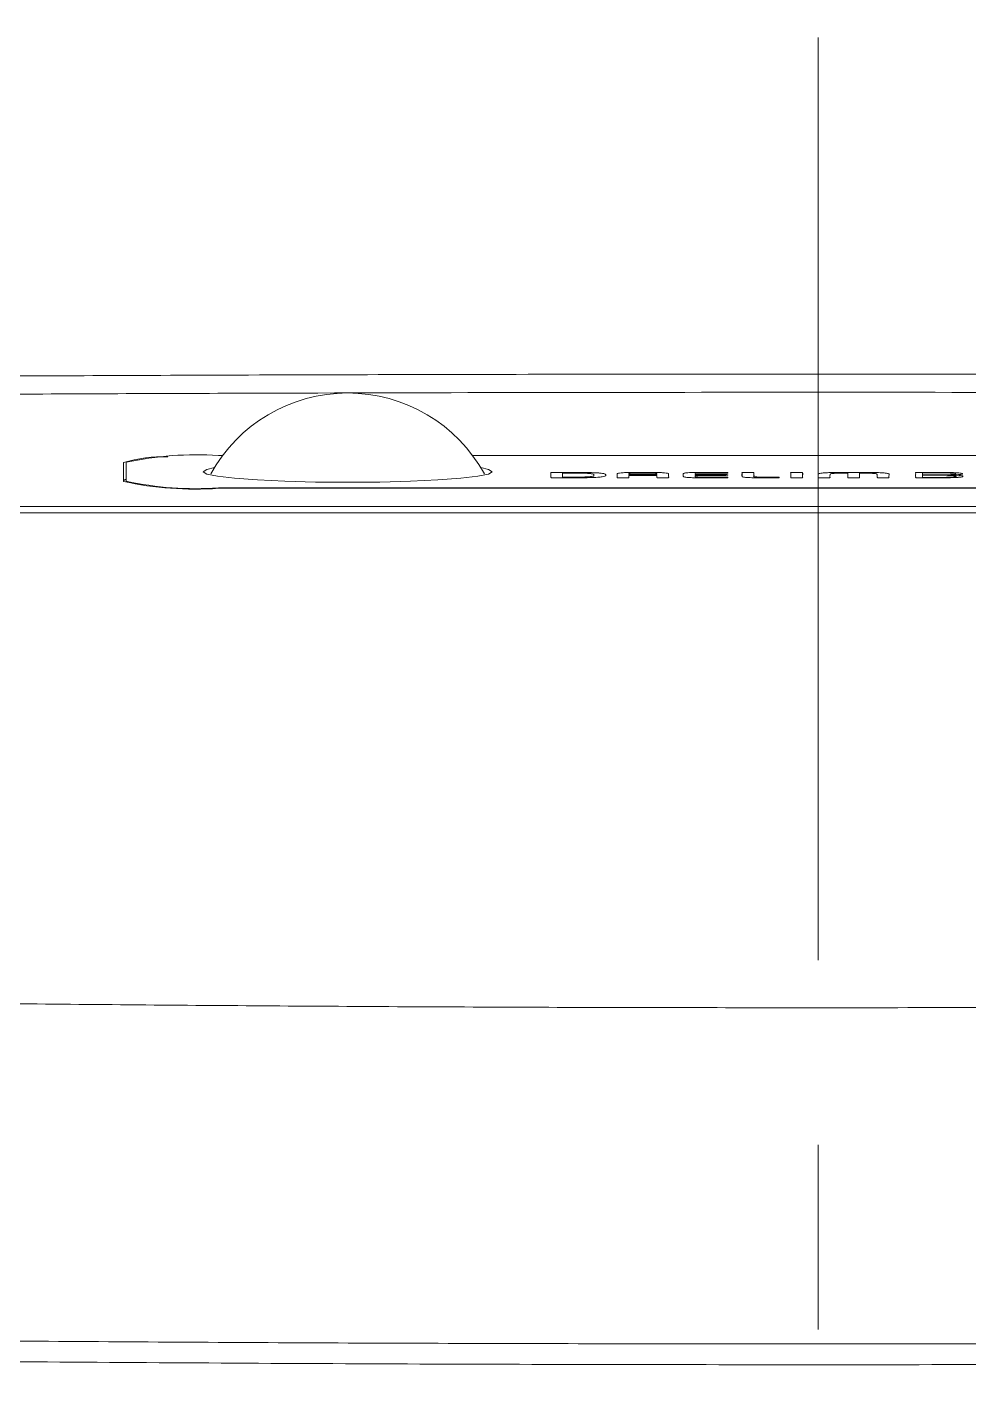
# Model space of a CAD drawing. Extents: x 2963 to 9049, y -570 to 1982.
# Drawn here: x 7770.1 to 7821.1, y 218.8 to 292.7 of the extents above; entities that cross this region are included whole.
import ezdxf

# ---------------------------------------------------------------- set-up
doc = ezdxf.new("R2010")
doc.units = 0
doc.header["$LTSCALE"] = 20
doc.header["$MEASUREMENT"] = 0
doc.linetypes.add('CENTER', pattern=[2, 1.25, -0.25, 0.25, -0.25])
doc.layers.get('0').update_dxf_attribs({"linetype": 'CONTINUOUS'})
doc.layers.add('1', color=7, linetype='CONTINUOUS')

msp = doc.modelspace()

# ---------------------------------------------------------------- linework, layer by layer
at = {"color": 7, "linetype": 'Continuous', "lineweight": 15}
for p, q in [((7775.278, 269.159), (7775.278, 268.14)), ((7775.428, 269.172), (7775.428, 268.153)), ((7775.428, 269.172), (7775.428, 268.153)), ((7780.654, 269.536), (7780.428, 269.536)), ((7780.654, 269.536), (7780.428, 269.536)), ((7845.428, 269.536), (7794.203, 269.536)), ((7845.428, 269.536), (7794.203, 269.536)), ((7799.076, 268.588), (7799.076, 268.373)), ((7799.076, 268.588), (7799.076, 268.373)), ((7802.667, 268.507), (7804.179, 268.507)), ((7802.667, 268.507), (7804.179, 268.507)), ((7804.179, 268.466), (7802.667, 268.466)), ((7804.179, 268.466), (7802.667, 268.466)), ((7808.028, 268.627), (7808.028, 268.588)), ((7808.028, 268.627), (7808.028, 268.588)), ((7808.029, 268.374), (7808.029, 268.334)), ((7808.029, 268.374), (7808.029, 268.334)), ((7810.798, 268.374), (7810.798, 268.336)), ((7810.798, 268.374), (7810.798, 268.336)), ((7818.567, 268.602), (7818.567, 268.496)), ((7818.567, 268.602), (7818.567, 268.496)), ((7818.567, 268.357), (7818.567, 268.472)), ((7818.567, 268.357), (7818.567, 268.472)), ((7820.194, 268.489), (7820.01, 268.484)), ((7820.194, 268.489), (7820.01, 268.484)), ((7820.01, 268.484), (7820.196, 268.479)), ((7820.01, 268.484), (7820.196, 268.479)), ((7780.428, 267.79), (7845.428, 267.79)), ((7780.428, 267.79), (7845.428, 267.79)), ((7780.428, 267.766), (7780.428, 267.79)), ((7780.428, 267.766), (7780.428, 267.79)), ((7780.428, 267.766), (7845.428, 267.766)), ((7808.029, 268.334), (7808, 268.334)), ((7808.029, 268.334), (7808, 268.334)), ((7917.365, 266.439), (7708.492, 266.439)), ((7708.732, 266.785), (7917.124, 266.785))]:
    msp.add_line(p, q, dxfattribs=at)
at = {"color": 7, "linetype": 'Continuous', "lineweight": 15, "flags": 128}
for points in [[(7779.595, 268.663), (7779.791, 268.79), (7780.212, 268.885)], [(7779.595, 268.663), (7779.791, 268.79), (7780.212, 268.885)], [(7795.261, 268.663), (7795.065, 268.536), (7794.485, 268.416), (7793.552, 268.307), (7792.312, 268.217), (7790.827, 268.149), (7789.171, 268.107), (7787.428, 268.093), (7785.685, 268.107), (7784.029, 268.149), (7782.544, 268.217), (7781.304, 268.307), (7780.371, 268.416), (7779.791, 268.536), (7779.595, 268.663)], [(7795.261, 268.663), (7795.065, 268.536), (7794.485, 268.416), (7793.552, 268.307), (7792.312, 268.217), (7790.827, 268.149), (7789.171, 268.107), (7787.428, 268.093), (7785.685, 268.107), (7784.029, 268.149), (7782.544, 268.217), (7781.304, 268.307), (7780.371, 268.416), (7779.791, 268.536), (7779.595, 268.663)], [(7794.644, 268.885), (7795.065, 268.79), (7795.261, 268.663)], [(7794.644, 268.885), (7795.065, 268.79), (7795.261, 268.663)], [(7775.428, 268.267), (7775.377, 268.251), (7775.278, 268.178)], [(7808, 268.334), (7807.95, 268.334), (7807.906, 268.334), (7807.903, 268.334), (7807.903, 268.334), (7807.903, 268.334), (7807.903, 268.334), (7807.903, 268.334), (7807.903, 268.334), (7807.903, 268.334), (7807.903, 268.334), (7807.903, 268.334)], [(7808, 268.334), (7807.95, 268.334), (7807.906, 268.334), (7807.903, 268.334), (7807.903, 268.334), (7807.903, 268.334), (7807.903, 268.334), (7807.903, 268.334), (7807.903, 268.334), (7807.903, 268.334), (7807.903, 268.334), (7807.903, 268.334)], [(7810.798, 268.336), (7810.781, 268.336), (7810.78, 268.336), (7810.78, 268.336), (7810.78, 268.336), (7810.779, 268.336), (7810.763, 268.336), (7810.71, 268.335), (7810.681, 268.335), (7810.679, 268.335), (7810.679, 268.335), (7810.679, 268.335), (7810.679, 268.335), (7810.679, 268.335), (7810.679, 268.335), (7810.679, 268.335), (7810.679, 268.335), (7810.679, 268.335), (7810.679, 268.335), (7810.679, 268.335)]]:
    msp.add_lwpolyline(points, dxfattribs=at)
at = {"color": 7, "linetype": 'Continuous', "lineweight": 15}
for centre, radius, start, end in [((7787.428, 264.472), 8.458, 90, 151.16677), ((7787.428, 264.472), 8.458, 28.84241, 90), ((7777.492, 261.666), 7.814, 88.52546, 106.45864), ((7779.185, 252.088), 17.493, 85.92387, 102.40111), ((7779.185, 252.088), 17.493, 85.92387, 102.40111), ((7779.147, 285.738), 18.018, 257.59914, 274.07574), ((7779.185, 285.238), 17.493, 257.59917, 274.07585), ((7779.185, 285.238), 17.493, 257.59917, 274.07585)]:
    msp.add_arc(centre, radius, start, end, dxfattribs=at)
for points, knots in [([(7812.928, 273.955), (7809.19, 273.953), (7802.02, 273.951), (7791.73, 273.932), (7782.366, 273.905), (7773.928, 273.872), (7766.537, 273.837), (7760.156, 273.802), (7754.747, 273.768), (7750.154, 273.738), (7746.299, 273.707), (7741.812, 273.658), (7736.3, 273.567), (7729.746, 273.41), (7723.189, 273.202), (7716.703, 272.942), (7709.936, 272.609), (7703.335, 272.213), (7697.204, 271.773), (7691.474, 271.298), (7685.592, 270.736), (7679.194, 270.036), (7672.956, 269.256), (7666.902, 268.404), (7662.381, 267.704), (7659.106, 267.165), (7657.725, 266.927), (7657.206, 266.837)], [0, 0, 0, 0, 0.070455, 0.135104, 0.193948, 0.246989, 0.29423, 0.333385, 0.367403, 0.396306, 0.420078, 0.440185, 0.481122, 0.524531, 0.565128, 0.607203, 0.650633, 0.698182, 0.737901, 0.773078, 0.812433, 0.853317, 0.901758, 0.935931, 0.972857, 0.989809, 1, 1, 1, 1]), ([(7968.639, 266.835), (7968.238, 266.906), (7965.85, 267.329), (7961.838, 267.964), (7957.354, 268.63), (7953.794, 269.123), (7950.714, 269.528), (7947.598, 269.911), (7944.766, 270.24), (7942.039, 270.539), (7939.288, 270.824), (7936.319, 271.113), (7933.238, 271.39), (7929.969, 271.662), (7926.535, 271.925), (7920.666, 272.335), (7912.587, 272.796), (7902.586, 273.216), (7893.121, 273.496), (7885.816, 273.634), (7880.429, 273.699), (7876.443, 273.732), (7871.696, 273.765), (7866.029, 273.8), (7859.44, 273.836), (7851.928, 273.872), (7843.49, 273.905), (7834.126, 273.932), (7823.835, 273.951), (7816.667, 273.953), (7812.928, 273.955)], [0, 0, 0, 0, 0.007942, 0.047278, 0.078077, 0.09541, 0.117873, 0.138922, 0.157097, 0.174981, 0.193535, 0.211422, 0.233444, 0.254725, 0.276456, 0.30182, 0.371991, 0.43612, 0.496896, 0.553414, 0.574736, 0.598799, 0.628672, 0.664319, 0.705767, 0.753009, 0.806051, 0.864895, 0.929545, 1, 1, 1, 1]), ([(7812.928, 272.968), (7812.928, 273.355), (7812.928, 273.928), (7812.928, 273.868), (7812.928, 273.848)], [0, 0, 0, 0, 0.673407, 1, 1, 1, 1]), ([(7708.732, 266.785), (7708.806, 266.888), (7708.883, 266.992), (7708.995, 267.139), (7709.029, 267.182), (7709.098, 267.27), (7709.133, 267.314), (7709.238, 267.445), (7709.31, 267.533), (7709.531, 267.795), (7709.684, 267.971), (7710.165, 268.496), (7710.513, 268.846), (7710.98, 269.283), (7711.075, 269.371), (7711.219, 269.502), (7711.276, 269.546), (7711.414, 269.633), (7711.494, 269.676), (7711.946, 269.893), (7712.481, 270.065), (7713.884, 270.401), (7714.753, 270.565), (7716.293, 270.803), (7716.846, 270.881), (7717.733, 270.996), (7718.038, 271.034), (7718.667, 271.109), (7718.99, 271.146), (7720.653, 271.329), (7722.13, 271.468), (7725.343, 271.73), (7727.081, 271.852), (7730.78, 272.077), (7732.741, 272.18), (7736.847, 272.364), (7738.991, 272.445), (7743.42, 272.584), (7745.702, 272.642), (7750.36, 272.733), (7752.734, 272.767), (7755.727, 272.793), (7756.327, 272.797), (7757.528, 272.804), (7758.129, 272.808), (7759.331, 272.815), (7759.933, 272.818), (7760.833, 272.823), (7761.134, 272.825), (7761.735, 272.828), (7762.036, 272.83), (7764.742, 272.845), (7767.146, 272.857), (7774.367, 272.89), (7779.182, 272.909), (7793.637, 272.953), (7803.283, 272.968), (7812.928, 272.968)], [0.7121402, 0.7121402, 0.7121402, 0.7121402, 0.719641, 0.719641, 0.7228269, 0.7228269, 0.7260128, 0.7260128, 0.7323846, 0.7323846, 0.7451281, 0.7451281, 0.7706153, 0.7706153, 0.7769871, 0.7769871, 0.780173, 0.780173, 0.7833589, 0.7833589, 0.7961025, 0.7961025, 0.8088461, 0.8088461, 0.8152179, 0.8152179, 0.8184038, 0.8184038, 0.8215897, 0.8215897, 0.8343333, 0.8343333, 0.8470769, 0.8470769, 0.8598205, 0.8598205, 0.8725641, 0.8725641, 0.8853077, 0.8853077, 0.8980513, 0.8980513, 0.9012372, 0.9012372, 0.9044231, 0.9044231, 0.907609, 0.907609, 0.9092019, 0.9092019, 0.9107949, 0.9107949, 0.9235384, 0.9235384, 0.9490256, 0.9490256, 1, 1, 1, 1]), ([(7917.124, 266.785), (7917.05, 266.888), (7916.973, 266.992), (7916.861, 267.139), (7916.827, 267.182), (7916.758, 267.27), (7916.724, 267.314), (7916.618, 267.445), (7916.546, 267.533), (7916.326, 267.795), (7916.172, 267.971), (7915.691, 268.496), (7915.344, 268.846), (7914.877, 269.283), (7914.781, 269.371), (7914.637, 269.502), (7914.58, 269.546), (7914.442, 269.633), (7914.362, 269.676), (7913.91, 269.893), (7913.376, 270.065), (7911.972, 270.401), (7911.103, 270.565), (7909.563, 270.803), (7909.01, 270.881), (7908.123, 270.996), (7907.818, 271.034), (7907.19, 271.109), (7906.866, 271.146), (7905.203, 271.329), (7903.726, 271.468), (7900.513, 271.73), (7898.775, 271.852), (7895.077, 272.077), (7893.116, 272.18), (7889.009, 272.364), (7886.865, 272.445), (7882.436, 272.584), (7880.154, 272.642), (7875.496, 272.733), (7873.123, 272.767), (7870.129, 272.793), (7869.529, 272.797), (7868.328, 272.804), (7867.727, 272.808), (7866.525, 272.815), (7865.924, 272.818), (7865.023, 272.823), (7864.722, 272.825), (7864.121, 272.828), (7863.821, 272.83), (7861.114, 272.845), (7858.71, 272.857), (7851.489, 272.89), (7846.674, 272.909), (7832.219, 272.953), (7822.573, 272.968), (7812.928, 272.968)], [0.7121402, 0.7121402, 0.7121402, 0.7121402, 0.719641, 0.719641, 0.7228269, 0.7228269, 0.7260128, 0.7260128, 0.7323846, 0.7323846, 0.7451281, 0.7451281, 0.7706153, 0.7706153, 0.7769871, 0.7769871, 0.780173, 0.780173, 0.7833589, 0.7833589, 0.7961025, 0.7961025, 0.8088461, 0.8088461, 0.8152179, 0.8152179, 0.8184038, 0.8184038, 0.8215897, 0.8215897, 0.8343333, 0.8343333, 0.8470769, 0.8470769, 0.8598205, 0.8598205, 0.8725641, 0.8725641, 0.8853077, 0.8853077, 0.8980513, 0.8980513, 0.9012372, 0.9012372, 0.9044231, 0.9044231, 0.907609, 0.907609, 0.9092019, 0.9092019, 0.9107949, 0.9107949, 0.9235384, 0.9235384, 0.9490256, 0.9490256, 1, 1, 1, 1]), ([(7798.611, 268.335), (7798.582, 268.336), (7798.527, 268.337), (7798.47, 268.341), (7798.442, 268.345), (7798.429, 268.349), (7798.433, 268.358), (7798.43, 268.374), (7798.432, 268.416), (7798.431, 268.481), (7798.431, 268.549), (7798.431, 268.592), (7798.431, 268.609), (7798.431, 268.616), (7798.465, 268.621), (7798.524, 268.625), (7798.578, 268.626), (7798.606, 268.627)], [0, 0, 0, 0, 0.021345, 0.040604, 0.052786, 0.065824, 0.084009, 0.134906, 0.22579, 0.501203, 0.77661, 0.892289, 0.922583, 0.943607, 0.960401, 0.979374, 1, 1, 1, 1]), ([(7798.611, 268.335), (7798.582, 268.336), (7798.527, 268.337), (7798.47, 268.341), (7798.442, 268.345), (7798.429, 268.349), (7798.433, 268.358), (7798.43, 268.374), (7798.432, 268.416), (7798.431, 268.481), (7798.431, 268.549), (7798.431, 268.592), (7798.431, 268.609), (7798.431, 268.616), (7798.465, 268.621), (7798.524, 268.625), (7798.578, 268.626), (7798.606, 268.627)], [0, 0, 0, 0, 0.021345, 0.040604, 0.052786, 0.065824, 0.084009, 0.134906, 0.22579, 0.501203, 0.77661, 0.892289, 0.922583, 0.943607, 0.960401, 0.979374, 1, 1, 1, 1]), ([(7798.606, 268.627), (7798.728, 268.628), (7799.025, 268.629), (7799.456, 268.63), (7799.975, 268.631), (7800.501, 268.624), (7800.936, 268.604), (7801.18, 268.582), (7801.317, 268.56), (7801.399, 268.535), (7801.417, 268.507), (7801.413, 268.483), (7801.413, 268.468), (7801.413, 268.461), (7801.413, 268.458), (7801.413, 268.456), (7801.413, 268.456), (7801.413, 268.456), (7801.413, 268.455), (7801.413, 268.455), (7801.413, 268.455), (7801.413, 268.44), (7801.387, 268.421), (7801.243, 268.387), (7800.971, 268.36), (7800.529, 268.339), (7800.017, 268.332), (7799.586, 268.332), (7799.137, 268.332), (7798.829, 268.334), (7798.611, 268.335)], [0, 0, 0, 0, 0.043669, 0.106643, 0.153875, 0.229356, 0.29461, 0.33104, 0.369321, 0.411148, 0.457829, 0.505267, 0.526143, 0.535327, 0.539365, 0.541146, 0.541926, 0.542271, 0.542424, 0.542488, 0.54252, 0.542542, 0.603738, 0.657, 0.705883, 0.768099, 0.839252, 0.889619, 0.92212, 1, 1, 1, 1]), ([(7798.606, 268.627), (7798.728, 268.628), (7799.025, 268.629), (7799.456, 268.63), (7799.975, 268.631), (7800.501, 268.624), (7800.936, 268.604), (7801.18, 268.582), (7801.317, 268.56), (7801.399, 268.535), (7801.417, 268.507), (7801.413, 268.483), (7801.413, 268.468), (7801.413, 268.461), (7801.413, 268.458), (7801.413, 268.456), (7801.413, 268.456), (7801.413, 268.456), (7801.413, 268.455), (7801.413, 268.455), (7801.413, 268.455), (7801.413, 268.44), (7801.387, 268.421), (7801.243, 268.387), (7800.971, 268.36), (7800.529, 268.339), (7800.017, 268.332), (7799.586, 268.332), (7799.137, 268.332), (7798.829, 268.334), (7798.611, 268.335)], [0, 0, 0, 0, 0.043669, 0.106643, 0.153875, 0.229356, 0.29461, 0.33104, 0.369321, 0.411148, 0.457829, 0.505267, 0.526143, 0.535327, 0.539365, 0.541146, 0.541926, 0.542271, 0.542424, 0.542488, 0.54252, 0.542542, 0.603738, 0.657, 0.705883, 0.768099, 0.839252, 0.889619, 0.92212, 1, 1, 1, 1]), ([(7799.7, 268.372), (7799.838, 268.373), (7800.093, 268.374), (7800.434, 268.385), (7800.663, 268.406), (7800.763, 268.431), (7800.775, 268.452), (7800.774, 268.468), (7800.774, 268.481), (7800.774, 268.494), (7800.775, 268.511), (7800.764, 268.531), (7800.669, 268.557), (7800.432, 268.578), (7800.137, 268.587), (7799.91, 268.589), (7799.797, 268.59), (7799.744, 268.59), (7799.72, 268.59), (7799.708, 268.59), (7799.699, 268.59), (7799.686, 268.59), (7799.654, 268.59), (7799.569, 268.59), (7799.372, 268.589), (7799.196, 268.589), (7799.076, 268.588)], [0, 0, 0, 0, 0.083804, 0.154046, 0.221616, 0.298536, 0.370305, 0.392219, 0.436034, 0.479856, 0.501763, 0.574544, 0.651408, 0.718, 0.797029, 0.837774, 0.857234, 0.866117, 0.870089, 0.871849, 0.873237, 0.875534, 0.879951, 0.892675, 0.926695, 1, 1, 1, 1]), ([(7799.7, 268.372), (7800.423, 268.372), (7800.774, 268.399), (7800.774, 268.455), (7800.774, 268.473), (7800.774, 268.49), (7800.774, 268.507), (7800.774, 268.564), (7800.443, 268.59), (7799.7, 268.59), (7799.696, 268.59), (7799.332, 268.59), (7799.076, 268.588)], [0, 0, 0, 0, 0.227531, 0.227531, 0.227531, 0.544937, 0.544937, 0.544937, 0.772469, 0.772469, 0.772469, 1, 1, 1, 1]), ([(7799.076, 268.373), (7799.212, 268.373), (7799.42, 268.372), (7799.628, 268.372), (7799.7, 268.372)], [0, 0, 0, 0, 0.655294, 1, 1, 1, 1]), ([(7802.667, 268.466), (7802.666, 268.443), (7802.665, 268.409), (7802.669, 268.37), (7802.665, 268.353), (7802.671, 268.345), (7802.638, 268.34), (7802.601, 268.337), (7802.537, 268.335), (7802.438, 268.334), (7802.319, 268.335), (7802.212, 268.334), (7802.126, 268.335), (7802.071, 268.338), (7802.031, 268.343), (7802.025, 268.35), (7802.041, 268.411), (7802.026, 268.474), (7802.028, 268.536), (7802.026, 268.555), (7802.051, 268.579), (7802.225, 268.605), (7802.458, 268.619), (7802.712, 268.626), (7802.975, 268.63), (7803.223, 268.63), (7803.409, 268.63), (7803.504, 268.63), (7803.546, 268.63), (7803.565, 268.63), (7803.573, 268.63), (7803.576, 268.63), (7803.578, 268.63), (7803.578, 268.63), (7803.579, 268.63), (7803.579, 268.63), (7803.726, 268.63), (7803.993, 268.629), (7804.354, 268.621), (7804.621, 268.605), (7804.806, 268.577), (7804.821, 268.55), (7804.817, 268.475), (7804.807, 268.411), (7804.822, 268.35), (7804.816, 268.343), (7804.776, 268.339), (7804.713, 268.335), (7804.622, 268.334), (7804.511, 268.334), (7804.399, 268.334), (7804.293, 268.334), (7804.223, 268.338), (7804.177, 268.343), (7804.18, 268.352), (7804.178, 268.364), (7804.179, 268.384), (7804.179, 268.419), (7804.179, 268.448), (7804.179, 268.466)], [0, 0, 0, 0, 0.066743, 0.096109, 0.107645, 0.115491, 0.11894, 0.122567, 0.126499, 0.133533, 0.142431, 0.150897, 0.15551, 0.160088, 0.164752, 0.170091, 0.178919, 0.337825, 0.346655, 0.355483, 0.390414, 0.412929, 0.434635, 0.450536, 0.468569, 0.489333, 0.501307, 0.506575, 0.508893, 0.509913, 0.510362, 0.510559, 0.510646, 0.510684, 0.510701, 0.510709, 0.510714, 0.540772, 0.565345, 0.587068, 0.609578, 0.64893, 0.662165, 0.820967, 0.829789, 0.834729, 0.83942, 0.844536, 0.850428, 0.85777, 0.867343, 0.873671, 0.878811, 0.884037, 0.891354, 0.901812, 0.918246, 0.947595, 1, 1, 1, 1]), ([(7802.667, 268.466), (7802.666, 268.443), (7802.665, 268.409), (7802.669, 268.37), (7802.665, 268.353), (7802.671, 268.345), (7802.638, 268.34), (7802.601, 268.337), (7802.537, 268.335), (7802.438, 268.334), (7802.319, 268.335), (7802.212, 268.334), (7802.126, 268.335), (7802.071, 268.338), (7802.031, 268.343), (7802.025, 268.35), (7802.041, 268.411), (7802.026, 268.474), (7802.028, 268.536), (7802.026, 268.555), (7802.051, 268.579), (7802.225, 268.605), (7802.458, 268.619), (7802.712, 268.626), (7802.975, 268.63), (7803.223, 268.63), (7803.409, 268.63), (7803.504, 268.63), (7803.546, 268.63), (7803.565, 268.63), (7803.573, 268.63), (7803.576, 268.63), (7803.578, 268.63), (7803.578, 268.63), (7803.579, 268.63), (7803.579, 268.63), (7803.726, 268.63), (7803.993, 268.629), (7804.354, 268.621), (7804.621, 268.605), (7804.806, 268.577), (7804.821, 268.55), (7804.817, 268.475), (7804.807, 268.411), (7804.822, 268.35), (7804.816, 268.343), (7804.776, 268.339), (7804.713, 268.335), (7804.622, 268.334), (7804.511, 268.334), (7804.399, 268.334), (7804.293, 268.334), (7804.223, 268.338), (7804.177, 268.343), (7804.18, 268.352), (7804.178, 268.364), (7804.179, 268.384), (7804.179, 268.419), (7804.179, 268.448), (7804.179, 268.466)], [0, 0, 0, 0, 0.066743, 0.096109, 0.107645, 0.115491, 0.11894, 0.122567, 0.126499, 0.133533, 0.142431, 0.150897, 0.15551, 0.160088, 0.164752, 0.170091, 0.178919, 0.337825, 0.346655, 0.355483, 0.390414, 0.412929, 0.434635, 0.450536, 0.468569, 0.489333, 0.501307, 0.506575, 0.508893, 0.509913, 0.510362, 0.510559, 0.510646, 0.510684, 0.510701, 0.510709, 0.510714, 0.540772, 0.565345, 0.587068, 0.609578, 0.64893, 0.662165, 0.820967, 0.829789, 0.834729, 0.83942, 0.844536, 0.850428, 0.85777, 0.867343, 0.873671, 0.878811, 0.884037, 0.891354, 0.901812, 0.918246, 0.947595, 1, 1, 1, 1]), ([(7804.179, 268.507), (7804.179, 268.518), (7804.178, 268.533), (7804.18, 268.554), (7804.164, 268.567), (7804.109, 268.577), (7804.053, 268.582), (7803.978, 268.585), (7803.82, 268.589), (7803.629, 268.589), (7803.423, 268.589), (7803.216, 268.589), (7803.025, 268.589), (7802.867, 268.585), (7802.793, 268.582), (7802.737, 268.577), (7802.681, 268.567), (7802.666, 268.554), (7802.667, 268.533), (7802.667, 268.518), (7802.667, 268.507)], [0, 0, 0, 0, 0.132724, 0.181124, 0.255649, 0.283846, 0.308975, 0.333945, 0.361439, 0.455787, 0.50003, 0.544273, 0.638657, 0.66613, 0.691072, 0.716176, 0.744358, 0.818876, 0.867276, 1, 1, 1, 1]), ([(7804.179, 268.507), (7804.179, 268.52), (7804.179, 268.533), (7804.179, 268.546), (7804.179, 268.583), (7804.029, 268.589), (7803.579, 268.589), (7803.475, 268.589), (7803.37, 268.589), (7803.266, 268.589), (7802.816, 268.589), (7802.667, 268.583), (7802.667, 268.546), (7802.667, 268.533), (7802.667, 268.52), (7802.667, 268.507)], [0, 0, 0, 0, 0.222741, 0.222741, 0.222741, 0.434875, 0.434875, 0.434875, 0.565125, 0.565125, 0.565125, 0.777259, 0.777259, 0.777259, 1, 1, 1, 1]), ([(7807.903, 268.334), (7807.806, 268.333), (7807.577, 268.332), (7807.203, 268.332), (7806.8, 268.331), (7806.422, 268.333), (7806.108, 268.34), (7805.882, 268.351), (7805.739, 268.365), (7805.654, 268.38), (7805.616, 268.395), (7805.607, 268.43), (7805.614, 268.473), (7805.612, 268.517), (7805.613, 268.549), (7805.609, 268.579), (7805.835, 268.61), (7806.195, 268.625), (7806.556, 268.63), (7806.839, 268.63), (7807.205, 268.63), (7807.585, 268.63), (7807.905, 268.628), (7808.028, 268.627)], [0, 0, 0, 0, 0.036682, 0.086618, 0.1412, 0.188795, 0.228836, 0.264032, 0.289599, 0.316387, 0.345952, 0.369153, 0.500499, 0.56617, 0.599007, 0.666442, 0.718562, 0.772345, 0.815458, 0.85659, 0.879046, 0.953484, 1, 1, 1, 1]), ([(7807.903, 268.334), (7807.806, 268.333), (7807.577, 268.332), (7807.203, 268.332), (7806.8, 268.331), (7806.422, 268.333), (7806.108, 268.34), (7805.882, 268.351), (7805.739, 268.365), (7805.654, 268.38), (7805.616, 268.395), (7805.607, 268.43), (7805.614, 268.473), (7805.612, 268.517), (7805.613, 268.549), (7805.609, 268.579), (7805.835, 268.61), (7806.195, 268.625), (7806.556, 268.63), (7806.839, 268.63), (7807.205, 268.63), (7807.585, 268.63), (7807.905, 268.628), (7808.028, 268.627)], [0, 0, 0, 0, 0.036682, 0.086618, 0.1412, 0.188795, 0.228836, 0.264032, 0.289599, 0.316387, 0.345952, 0.369153, 0.500499, 0.56617, 0.599007, 0.666442, 0.718562, 0.772345, 0.815458, 0.85659, 0.879046, 0.953484, 1, 1, 1, 1]), ([(7806.254, 268.467), (7806.256, 268.451), (7806.258, 268.429), (7806.249, 268.403), (7806.268, 268.388), (7806.348, 268.38), (7806.474, 268.376), (7806.618, 268.374), (7806.76, 268.374), (7806.919, 268.374), (7807.335, 268.374), (7807.716, 268.374), (7808.029, 268.374)], [0, 0, 0, 0, 0.2158143, 0.3242761, 0.3733332, 0.4179254, 0.4575598, 0.5121166, 0.5692467, 0.6050533, 0.6762733, 1, 1, 1, 1]), ([(7806.254, 268.467), (7806.256, 268.451), (7806.258, 268.429), (7806.249, 268.403), (7806.268, 268.388), (7806.348, 268.38), (7806.474, 268.376), (7806.618, 268.374), (7806.76, 268.374), (7806.919, 268.374), (7807.335, 268.374), (7807.716, 268.374), (7808.029, 268.374)], [0, 0, 0, 0, 0.2158143, 0.3242761, 0.3733332, 0.4179254, 0.4575598, 0.5121166, 0.5692467, 0.6050533, 0.6762733, 1, 1, 1, 1]), ([(7808.028, 268.588), (7807.638, 268.589), (7807.172, 268.589), (7806.648, 268.588), (7806.48, 268.586), (7806.368, 268.583), (7806.275, 268.576), (7806.251, 268.564), (7806.257, 268.54), (7806.256, 268.521), (7806.254, 268.507)], [0, 0, 0, 0, 0.427484, 0.509916, 0.574887, 0.611944, 0.642372, 0.713212, 0.786256, 1, 1, 1, 1]), ([(7808.028, 268.588), (7807.634, 268.588), (7807.24, 268.588), (7806.847, 268.588), (7806.254, 268.589), (7806.254, 268.576), (7806.254, 268.554), (7806.254, 268.539), (7806.254, 268.523), (7806.254, 268.507)], [0, 0, 0, 0, 0.504683, 0.504683, 0.504683, 0.722405, 0.722405, 0.722405, 1, 1, 1, 1]), ([(7806.254, 268.507), (7806.563, 268.507), (7807.007, 268.508), (7807.545, 268.506), (7807.809, 268.509), (7807.952, 268.505), (7808.005, 268.5), (7808.029, 268.494), (7808.021, 268.486), (7808.029, 268.479), (7808.005, 268.473), (7807.951, 268.469), (7807.817, 268.465), (7807.625, 268.467), (7807.327, 268.466), (7806.874, 268.467), (7806.496, 268.467), (7806.254, 268.467)], [0, 0, 0, 0, 0.234861, 0.3382, 0.412781, 0.432151, 0.452086, 0.474031, 0.501012, 0.527743, 0.548918, 0.568117, 0.587219, 0.654258, 0.712128, 0.815467, 1, 1, 1, 1]), ([(7806.254, 268.507), (7806.563, 268.507), (7807.007, 268.508), (7807.545, 268.506), (7807.809, 268.509), (7807.952, 268.505), (7808.005, 268.5), (7808.029, 268.494), (7808.021, 268.486), (7808.029, 268.479), (7808.005, 268.473), (7807.951, 268.469), (7807.817, 268.465), (7807.625, 268.467), (7807.327, 268.466), (7806.874, 268.467), (7806.496, 268.467), (7806.254, 268.467)], [0, 0, 0, 0, 0.234861, 0.3382, 0.412781, 0.432151, 0.452086, 0.474031, 0.501012, 0.527743, 0.548918, 0.568117, 0.587219, 0.654258, 0.712128, 0.815467, 1, 1, 1, 1]), ([(7810.679, 268.335), (7810.605, 268.334), (7810.4, 268.332), (7809.917, 268.331), (7809.4, 268.333), (7809.046, 268.351), (7808.904, 268.366), (7808.813, 268.385), (7808.77, 268.451), (7808.784, 268.52), (7808.81, 268.589), (7808.779, 268.609), (7808.811, 268.62), (7808.843, 268.623), (7808.889, 268.626), (7809.024, 268.629), (7809.173, 268.629), (7809.316, 268.627), (7809.369, 268.625), (7809.409, 268.622), (7809.434, 268.619), (7809.441, 268.614), (7809.437, 268.605), (7809.44, 268.588), (7809.438, 268.545), (7809.428, 268.491), (7809.459, 268.434), (7809.4, 268.402), (7809.477, 268.385), (7809.544, 268.38), (7809.651, 268.376), (7809.877, 268.373), (7810.266, 268.374), (7810.603, 268.374), (7810.798, 268.374)], [0, 0, 0, 0, 0.021032, 0.057936, 0.136603, 0.15684, 0.178427, 0.20351, 0.234484, 0.429754, 0.47076, 0.501739, 0.506827, 0.511931, 0.517253, 0.522984, 0.551593, 0.557653, 0.563174, 0.568366, 0.573131, 0.577958, 0.586451, 0.606749, 0.642997, 0.752836, 0.814347, 0.864886, 0.872649, 0.88101, 0.89145, 0.905617, 0.94508, 1, 1, 1, 1]), ([(7810.679, 268.335), (7810.656, 268.335), (7810.633, 268.335), (7810.49, 268.333), (7810.386, 268.332), (7809.982, 268.332), (7809.431, 268.332), (7808.799, 268.34), (7808.799, 268.408), (7808.799, 268.477), (7808.799, 268.546), (7808.799, 268.615), (7808.799, 268.622), (7808.882, 268.628), (7809.073, 268.628), (7809.166, 268.628), (7809.356, 268.628), (7809.439, 268.622), (7809.439, 268.615), (7809.439, 268.544), (7809.439, 268.474), (7809.439, 268.403), (7809.439, 268.389), (7809.439, 268.374), (7809.988, 268.374), (7810.258, 268.374), (7810.528, 268.374), (7810.798, 268.374)], [0, 0, 0, 0, 0.007403, 0.007403, 0.061313, 0.061313, 0.061313, 0.115224, 0.115224, 0.115224, 0.416097, 0.416097, 0.416097, 0.470008, 0.470008, 0.499335, 0.499335, 0.553245, 0.553245, 0.553245, 0.860318, 0.860318, 0.860318, 0.914229, 0.914229, 0.914229, 1, 1, 1, 1]), ([(7811.435, 268.347), (7811.439, 268.398), (7811.444, 268.471), (7811.426, 268.555), (7811.449, 268.594), (7811.412, 268.612), (7811.457, 268.622), (7811.502, 268.625), (7811.57, 268.628), (7811.705, 268.628), (7811.827, 268.628), (7811.935, 268.628), (7811.972, 268.627), (7812.005, 268.626), (7812.034, 268.624), (7812.057, 268.621), (7812.072, 268.618), (7812.123, 268.565), (7812.057, 268.491), (7812.086, 268.408), (7812.062, 268.369), (7812.098, 268.35), (7812.053, 268.34), (7812.008, 268.337), (7811.941, 268.334), (7811.806, 268.334), (7811.683, 268.334), (7811.575, 268.334), (7811.539, 268.335), (7811.502, 268.337), (7811.467, 268.339), (7811.44, 268.343), (7811.437, 268.346), (7811.435, 268.347)], [0, 0, 0, 0, 0.2323156, 0.3345317, 0.3795096, 0.4111216, 0.4177584, 0.4247163, 0.4324603, 0.4418033, 0.4689033, 0.4735227, 0.4775533, 0.4815102, 0.4859837, 0.4904879, 0.495084, 0.4998493, 0.7321649, 0.8343811, 0.8793589, 0.9108949, 0.9175501, 0.9245963, 0.932394, 0.9417407, 0.9688408, 0.9734441, 0.9774589, 0.9814021, 0.9873553, 0.9934787, 1, 1, 1, 1]), ([(7811.435, 268.347), (7811.435, 268.437), (7811.435, 268.526), (7811.435, 268.615), (7811.435, 268.621), (7811.499, 268.628), (7811.706, 268.628), (7811.805, 268.628), (7811.904, 268.628), (7812, 268.628), (7812.075, 268.622), (7812.075, 268.615), (7812.075, 268.526), (7812.075, 268.437), (7812.075, 268.347), (7812.075, 268.341), (7812.011, 268.334), (7811.805, 268.334), (7811.706, 268.334), (7811.606, 268.334), (7811.511, 268.334), (7811.435, 268.34), (7811.435, 268.347)], [0, 0, 0, 0, 0.368247, 0.368247, 0.368247, 0.419215, 0.419215, 0.449032, 0.449032, 0.449032, 0.5, 0.5, 0.5, 0.868247, 0.868247, 0.868247, 0.919215, 0.919215, 0.949032, 0.949032, 0.949032, 1, 1, 1, 1]), ([(7814.525, 268.586), (7814.342, 268.586), (7814.109, 268.586), (7813.845, 268.58), (7813.719, 268.573), (7813.63, 268.561), (7813.589, 268.546), (7813.57, 268.528), (7813.565, 268.462), (7813.547, 268.401), (7813.57, 268.346), (7813.555, 268.342), (7813.529, 268.339), (7813.475, 268.335), (7813.362, 268.334), (7813.232, 268.335), (7813.117, 268.334), (7813.033, 268.335), (7812.981, 268.337), (7812.947, 268.34), (7812.927, 268.343), (7812.921, 268.348), (7812.933, 268.381), (7812.921, 268.426), (7812.923, 268.474), (7812.923, 268.495), (7812.923, 268.505), (7812.923, 268.509), (7812.923, 268.511), (7812.923, 268.511), (7812.923, 268.512), (7812.923, 268.512), (7812.923, 268.512), (7812.923, 268.524), (7812.933, 268.543), (7812.998, 268.571), (7813.124, 268.593), (7813.352, 268.611), (7813.724, 268.623), (7814.24, 268.628), (7814.844, 268.629), (7815.447, 268.628), (7815.963, 268.623), (7816.335, 268.611), (7816.562, 268.593), (7816.688, 268.571), (7816.754, 268.544), (7816.78, 268.471), (7816.726, 268.405), (7816.768, 268.348), (7816.753, 268.342), (7816.716, 268.338), (7816.657, 268.335), (7816.574, 268.334), (7816.463, 268.334), (7816.347, 268.334), (7816.229, 268.334), (7816.163, 268.338), (7816.131, 268.342), (7816.114, 268.345), (7816.118, 268.353), (7816.111, 268.391), (7816.116, 268.443), (7816.116, 268.497), (7816.115, 268.528), (7816.093, 268.547), (7816.04, 268.561), (7815.967, 268.571), (7815.816, 268.579), (7815.537, 268.585), (7815.3, 268.585), (7815.162, 268.585)], [0, 0, 0, 0, 0.02706, 0.034462, 0.041033, 0.049896, 0.061276, 0.072878, 0.087292, 0.195502, 0.198677, 0.200963, 0.203351, 0.205873, 0.21172, 0.219607, 0.225535, 0.228879, 0.231995, 0.234345, 0.236766, 0.239332, 0.24382, 0.304417, 0.331081, 0.342812, 0.347974, 0.350245, 0.351244, 0.351684, 0.351878, 0.351963, 0.352, 0.352029, 0.375146, 0.39378, 0.409166, 0.423116, 0.443109, 0.468284, 0.500714, 0.533138, 0.558299, 0.578275, 0.592217, 0.607598, 0.626229, 0.649346, 0.756728, 0.76234, 0.765308, 0.768482, 0.771924, 0.775895, 0.780795, 0.788404, 0.793564, 0.797699, 0.80006, 0.802483, 0.8058, 0.8163, 0.879933, 0.911751, 0.927617, 0.943026, 0.951151, 0.95803, 0.964518, 0.979456, 1, 1, 1, 1]), ([(7814.525, 268.586), (7814.342, 268.586), (7814.109, 268.586), (7813.845, 268.58), (7813.719, 268.573), (7813.63, 268.561), (7813.589, 268.546), (7813.57, 268.528), (7813.565, 268.462), (7813.547, 268.401), (7813.57, 268.346), (7813.555, 268.342), (7813.529, 268.339), (7813.475, 268.335), (7813.362, 268.334), (7813.232, 268.335), (7813.117, 268.334), (7813.033, 268.335), (7812.981, 268.337), (7812.947, 268.34), (7812.927, 268.343), (7812.921, 268.348), (7812.933, 268.381), (7812.921, 268.426), (7812.923, 268.474), (7812.923, 268.495), (7812.923, 268.505), (7812.923, 268.509), (7812.923, 268.511), (7812.923, 268.511), (7812.923, 268.512), (7812.923, 268.512), (7812.923, 268.512), (7812.923, 268.524), (7812.933, 268.543), (7812.998, 268.571), (7813.124, 268.593), (7813.352, 268.611), (7813.724, 268.623), (7814.24, 268.628), (7814.844, 268.629), (7815.447, 268.628), (7815.963, 268.623), (7816.335, 268.611), (7816.562, 268.593), (7816.688, 268.571), (7816.754, 268.544), (7816.78, 268.471), (7816.726, 268.405), (7816.768, 268.348), (7816.753, 268.342), (7816.716, 268.338), (7816.657, 268.335), (7816.574, 268.334), (7816.463, 268.334), (7816.347, 268.334), (7816.229, 268.334), (7816.163, 268.338), (7816.131, 268.342), (7816.114, 268.345), (7816.118, 268.353), (7816.111, 268.391), (7816.116, 268.443), (7816.116, 268.497), (7816.115, 268.528), (7816.093, 268.547), (7816.04, 268.561), (7815.967, 268.571), (7815.816, 268.579), (7815.537, 268.585), (7815.3, 268.585), (7815.162, 268.585)], [0, 0, 0, 0, 0.02706, 0.034462, 0.041033, 0.049896, 0.061276, 0.072878, 0.087292, 0.195502, 0.198677, 0.200963, 0.203351, 0.205873, 0.21172, 0.219607, 0.225535, 0.228879, 0.231995, 0.234345, 0.236766, 0.239332, 0.24382, 0.304417, 0.331081, 0.342812, 0.347974, 0.350245, 0.351244, 0.351684, 0.351878, 0.351963, 0.352, 0.352029, 0.375146, 0.39378, 0.409166, 0.423116, 0.443109, 0.468284, 0.500714, 0.533138, 0.558299, 0.578275, 0.592217, 0.607598, 0.626229, 0.649346, 0.756728, 0.76234, 0.765308, 0.768482, 0.771924, 0.775895, 0.780795, 0.788404, 0.793564, 0.797699, 0.80006, 0.802483, 0.8058, 0.8163, 0.879933, 0.911751, 0.927617, 0.943026, 0.951151, 0.95803, 0.964518, 0.979456, 1, 1, 1, 1]), ([(7815.162, 268.585), (7815.16, 268.538), (7815.157, 268.47), (7815.169, 268.393), (7815.155, 268.361), (7815.17, 268.348), (7815.147, 268.341), (7815.1, 268.337), (7814.997, 268.333), (7814.861, 268.335), (7814.732, 268.334), (7814.643, 268.334), (7814.582, 268.337), (7814.54, 268.341), (7814.519, 268.347), (7814.528, 268.356), (7814.523, 268.373), (7814.526, 268.402), (7814.524, 268.475), (7814.524, 268.538), (7814.525, 268.586)], [0, 0, 0, 0, 0.2662333, 0.3780542, 0.4272516, 0.4447168, 0.4544693, 0.4634547, 0.4733956, 0.5000537, 0.5163283, 0.5267695, 0.5352873, 0.5438039, 0.5534514, 0.5691584, 0.5967103, 0.6459117, 0.7337667, 1, 1, 1, 1]), ([(7815.162, 268.585), (7815.16, 268.538), (7815.157, 268.47), (7815.169, 268.393), (7815.155, 268.361), (7815.17, 268.348), (7815.147, 268.341), (7815.1, 268.337), (7814.997, 268.333), (7814.861, 268.335), (7814.732, 268.334), (7814.643, 268.334), (7814.582, 268.337), (7814.54, 268.341), (7814.519, 268.347), (7814.528, 268.356), (7814.523, 268.373), (7814.526, 268.402), (7814.524, 268.475), (7814.524, 268.538), (7814.525, 268.586)], [0, 0, 0, 0, 0.2662333, 0.3780542, 0.4272516, 0.4447168, 0.4544693, 0.4634547, 0.4733956, 0.5000537, 0.5163283, 0.5267695, 0.5352873, 0.5438039, 0.5534514, 0.5691584, 0.5967103, 0.6459117, 0.7337667, 1, 1, 1, 1]), ([(7818.225, 268.338), (7818.221, 268.338), (7818.212, 268.339), (7818.204, 268.341), (7818.193, 268.351), (7818.207, 268.376), (7818.198, 268.428), (7818.193, 268.5), (7818.225, 268.567), (7818.181, 268.607), (7818.207, 268.618), (7818.215, 268.62), (7818.224, 268.621), (7818.227, 268.621)], [0, 0, 0, 0, 0.0050418, 0.0127277, 0.0240866, 0.1096237, 0.276012, 0.5731408, 0.8702618, 0.9812342, 0.9891365, 0.9952406, 1, 1, 1, 1]), ([(7818.225, 268.338), (7818.221, 268.338), (7818.212, 268.339), (7818.204, 268.341), (7818.193, 268.351), (7818.207, 268.376), (7818.198, 268.428), (7818.193, 268.5), (7818.225, 268.567), (7818.181, 268.607), (7818.207, 268.618), (7818.215, 268.62), (7818.224, 268.621), (7818.227, 268.621)], [0, 0, 0, 0, 0.0050418, 0.0127277, 0.0240866, 0.1096237, 0.276012, 0.5731408, 0.8702618, 0.9812342, 0.9891365, 0.9952406, 1, 1, 1, 1]), ([(7818.227, 268.621), (7818.232, 268.621), (7818.243, 268.622), (7818.271, 268.623), (7818.296, 268.623), (7818.313, 268.624)], [0, 0, 0, 0, 0.211482, 0.46154, 1, 1, 1, 1]), ([(7818.313, 268.624), (7818.528, 268.625), (7819.047, 268.628), (7819.713, 268.627), (7820.252, 268.615), (7820.53, 268.6), (7820.683, 268.583), (7820.739, 268.566), (7820.743, 268.55), (7820.736, 268.537), (7820.694, 268.524), (7820.603, 268.511), (7820.44, 268.498), (7820.278, 268.492), (7820.194, 268.489)], [0, 0, 0, 0, 0.158546, 0.382836, 0.482453, 0.569159, 0.625817, 0.688887, 0.74096, 0.782003, 0.826394, 0.868626, 0.931762, 1, 1, 1, 1]), ([(7818.313, 268.624), (7818.494, 268.625), (7818.831, 268.627), (7819.188, 268.627), (7819.623, 268.627), (7820.018, 268.622), (7820.573, 268.6), (7820.739, 268.583), (7820.741, 268.554), (7820.741, 268.552), (7820.741, 268.55), (7820.741, 268.548), (7820.739, 268.519), (7820.545, 268.499), (7820.194, 268.489)], [0, 0, 0, 0, 0.239406, 0.239406, 0.239406, 0.478813, 0.478813, 0.718219, 0.718219, 0.718219, 0.760594, 0.760594, 0.760594, 1, 1, 1, 1]), ([(7820.313, 268.348), (7820.129, 268.343), (7819.736, 268.331), (7819.051, 268.331), (7818.577, 268.334), (7818.323, 268.335)], [0, 0, 0, 0, 0.2919, 0.62156, 1, 1, 1, 1]), ([(7820.313, 268.348), (7820.036, 268.336), (7819.642, 268.331), (7819.216, 268.332), (7818.852, 268.332), (7818.526, 268.333), (7818.323, 268.335)], [0, 0, 0, 0, 0.5, 0.5, 0.5, 1, 1, 1, 1]), ([(7818.567, 268.496), (7818.863, 268.496), (7819.279, 268.496), (7819.8, 268.497), (7820.097, 268.505), (7820.292, 268.519), (7820.378, 268.537), (7820.393, 268.557), (7820.315, 268.579), (7820.065, 268.595), (7819.626, 268.603), (7819.117, 268.604), (7818.723, 268.602), (7818.567, 268.602)], [0, 0, 0, 0, 0.20015, 0.280985, 0.349587, 0.40758, 0.461821, 0.521337, 0.592492, 0.65922, 0.733488, 0.894609, 1, 1, 1, 1]), ([(7818.567, 268.496), (7818.863, 268.496), (7819.279, 268.496), (7819.8, 268.497), (7820.097, 268.505), (7820.292, 268.519), (7820.378, 268.537), (7820.393, 268.557), (7820.315, 268.579), (7820.065, 268.595), (7819.626, 268.603), (7819.117, 268.604), (7818.723, 268.602), (7818.567, 268.602)], [0, 0, 0, 0, 0.20015, 0.280985, 0.349587, 0.40758, 0.461821, 0.521337, 0.592492, 0.65922, 0.733488, 0.894609, 1, 1, 1, 1]), ([(7818.567, 268.472), (7818.832, 268.472), (7819.251, 268.472), (7819.835, 268.473), (7820.088, 268.461), (7820.209, 268.455)], [0, 0, 0, 0, 0.475014, 0.749386, 1, 1, 1, 1]), ([(7818.567, 268.472), (7818.876, 268.472), (7819.185, 268.472), (7819.494, 268.472), (7819.832, 268.472), (7820.064, 268.466), (7820.209, 268.455)], [0, 0, 0, 0, 0.645264, 0.645264, 0.645264, 1, 1, 1, 1]), ([(7820.209, 268.455), (7820.253, 268.451), (7820.339, 268.443), (7820.396, 268.429), (7820.409, 268.413), (7820.389, 268.398), (7820.316, 268.384), (7820.175, 268.371), (7819.935, 268.361), (7819.53, 268.355), (7819.065, 268.355), (7818.712, 268.356), (7818.567, 268.357)], [0, 0, 0, 0, 0.071134, 0.140847, 0.212832, 0.289895, 0.358436, 0.423087, 0.522486, 0.634153, 0.848938, 1, 1, 1, 1]), ([(7820.209, 268.455), (7820.253, 268.451), (7820.339, 268.443), (7820.396, 268.429), (7820.409, 268.413), (7820.389, 268.398), (7820.316, 268.384), (7820.175, 268.371), (7819.935, 268.361), (7819.53, 268.355), (7819.065, 268.355), (7818.712, 268.356), (7818.567, 268.357)], [0, 0, 0, 0, 0.071134, 0.140847, 0.212832, 0.289895, 0.358436, 0.423087, 0.522486, 0.634153, 0.848938, 1, 1, 1, 1]), ([(7820.196, 268.479), (7820.286, 268.476), (7820.462, 268.47), (7820.632, 268.456), (7820.725, 268.441), (7820.762, 268.428), (7820.765, 268.413), (7820.757, 268.395), (7820.679, 268.376), (7820.526, 268.359), (7820.384, 268.352), (7820.313, 268.348)], [0, 0, 0, 0, 0.132996, 0.260471, 0.347465, 0.439042, 0.507752, 0.631341, 0.763521, 0.881864, 1, 1, 1, 1]), ([(7820.196, 268.479), (7820.55, 268.47), (7820.762, 268.448), (7820.763, 268.419), (7820.763, 268.417), (7820.763, 268.414), (7820.763, 268.412), (7820.761, 268.38), (7820.59, 268.361), (7820.313, 268.348)], [0, 0, 0, 0, 0.457247, 0.457247, 0.457247, 0.542753, 0.542753, 0.542753, 1, 1, 1, 1]), ([(7810.798, 268.336), (7810.789, 268.336), (7810.78, 268.336), (7810.771, 268.336), (7810.7, 268.335), (7810.68, 268.335), (7810.679, 268.335), (7810.679, 268.335)], [0, 0, 0, 0, 0.033016, 0.033016, 0.879279, 0.879279, 1, 1, 1, 1]), ([(7818.323, 268.335), (7818.298, 268.335), (7818.268, 268.336), (7818.236, 268.337), (7818.228, 268.338), (7818.225, 268.338)], [0, 0, 0, 0, 0.712461, 0.88159, 1, 1, 1, 1]), ([(7818.323, 268.335), (7818.298, 268.335), (7818.268, 268.336), (7818.236, 268.337), (7818.228, 268.338), (7818.225, 268.338)], [0, 0, 0, 0, 0.712461, 0.88159, 1, 1, 1, 1]), ([(7812.928, 239.621), (7808.059, 239.626), (7798.32, 239.635), (7783.74, 239.712), (7771.79, 239.812), (7762.422, 239.914), (7755.829, 240.065), (7749.578, 240.277), (7743.789, 240.551), (7738.466, 240.887), (7733.756, 241.282), (7729.809, 241.731), (7726.808, 242.217), (7724.79, 242.73), (7723.895, 243.258), (7721.712, 244.436), (7718.514, 246.385), (7714.707, 249.105), (7711.556, 251.943), (7709.197, 254.786), (7707.916, 257.125), (7707.288, 258.958), (7707.008, 260.285), (7706.9, 261.577), (7706.97, 262.827), (7707.264, 264.036), (7707.746, 265.238), (7708.243, 266.039), (7708.492, 266.439)], [0, 0, 0, 0, 0.0336549, 0.0673096, 0.1009654, 0.1168253, 0.1326796, 0.1485348, 0.1643908, 0.1802438, 0.1970581, 0.213873, 0.2306869, 0.2475007, 0.2643252, 0.2811549, 0.3604902, 0.4506451, 0.5407981, 0.6309519, 0.7211056, 0.7630925, 0.8050819, 0.847127, 0.8857939, 0.9238621, 0.9619308, 1, 1, 1, 1]), ([(7917.365, 266.439), (7917.509, 266.215), (7917.797, 265.766), (7918.146, 265.094), (7918.436, 264.42), (7918.659, 263.747), (7918.817, 263.074), (7918.912, 262.398), (7918.953, 261.265), (7918.78, 259.675), (7918.072, 257.363), (7916.66, 254.786), (7914.297, 251.943), (7911.159, 249.105), (7906.987, 246.158), (7903.508, 243.995), (7900.699, 242.611), (7898.579, 242.132), (7895.627, 241.678), (7891.832, 241.258), (7887.193, 240.872), (7881.743, 240.532), (7875.552, 240.247), (7868.858, 240.031), (7861.796, 239.888), (7854.545, 239.82), (7844.021, 239.726), (7830.144, 239.641), (7818.667, 239.628), (7812.928, 239.621)], [0, 0, 0, 0, 0.0213191, 0.0426377, 0.0639563, 0.0852755, 0.1065938, 0.1279089, 0.1494876, 0.2142355, 0.2788953, 0.3690493, 0.4592033, 0.5493567, 0.6395118, 0.7404835, 0.7563414, 0.7721966, 0.7880516, 0.8039073, 0.8197623, 0.8365746, 0.8533896, 0.8702042, 0.8870186, 0.9038439, 0.9206736, 0.9603364, 1, 1, 1, 1]), ([(8008.519, 246.176), (8008.417, 245.754), (8008.107, 244.465), (8006.892, 242.318), (8004.963, 239.733), (8002.356, 237.156), (7999.176, 234.582), (7996.089, 232.583), (7993.856, 231.146), (7992.527, 230.271), (7990.943, 229.396), (7988.91, 228.524), (7986.218, 227.663), (7982.711, 226.836), (7978.374, 226.053), (7973.355, 225.309), (7967.528, 224.59), (7961.358, 223.947), (7954.994, 223.378), (7948.448, 222.883), (7941.278, 222.429), (7933.608, 222.023), (7925.571, 221.672), (7917.157, 221.372), (7908.341, 221.124), (7897.609, 220.905), (7885.091, 220.724), (7870.882, 220.566), (7854.12, 220.422), (7834.803, 220.301), (7820.22, 220.285), (7812.928, 220.278)], [0, 0, 0, 0, 0.036728, 0.111979, 0.186866, 0.261753, 0.336639, 0.411526, 0.436808, 0.462172, 0.487524, 0.512799, 0.537984, 0.563146, 0.586664, 0.610182, 0.634254, 0.658326, 0.677842, 0.697356, 0.717436, 0.737516, 0.75704, 0.776564, 0.796667, 0.816771, 0.847079, 0.877415, 0.907747, 0.953873, 1, 1, 1, 1]), ([(7812.928, 220.278), (7805.73, 220.285), (7791.334, 220.301), (7772.139, 220.419), (7755.344, 220.561), (7740.948, 220.722), (7728.398, 220.902), (7717.778, 221.118), (7709.036, 221.361), (7700.524, 221.662), (7692.4, 222.016), (7684.796, 222.418), (7677.674, 222.865), (7671.038, 223.363), (7664.606, 223.936), (7658.477, 224.574), (7652.67, 225.286), (7647.585, 226.035), (7643.203, 226.824), (7639.713, 227.645), (7637.063, 228.488), (7635.053, 229.342), (7633.481, 230.199), (7632.161, 231.055), (7629.961, 232.458), (7626.929, 234.407), (7623.701, 236.977), (7620.989, 239.612), (7618.991, 242.273), (7617.772, 244.418), (7617.467, 245.663), (7617.373, 246.045)], [0, 0, 0, 0, 0.045708, 0.091417, 0.12226, 0.153108, 0.183927, 0.203525, 0.223123, 0.243303, 0.263483, 0.283067, 0.30265, 0.32281, 0.342974, 0.366582, 0.39019, 0.414353, 0.438516, 0.463245, 0.487996, 0.512833, 0.537745, 0.562669, 0.587513, 0.660767, 0.734021, 0.812707, 0.891393, 0.966592, 1, 1, 1, 1]), ([(7812.928, 221.408), (7820.112, 221.415), (7834.48, 221.431), (7853.638, 221.549), (7870.4, 221.693), (7884.769, 221.855), (7897.281, 222.037), (7907.85, 222.249), (7916.533, 222.488), (7924.987, 222.781), (7933.055, 223.126), (7940.607, 223.515), (7947.679, 223.949), (7954.268, 224.431), (7960.657, 224.988), (7966.757, 225.611), (7972.502, 226.306), (7976.856, 226.918), (7978.985, 227.308), (7979.717, 227.442)], [0, 0, 0, 0, 0.107291, 0.214582, 0.286984, 0.359396, 0.431739, 0.47753, 0.523321, 0.570471, 0.61762, 0.663372, 0.709124, 0.756225, 0.803332, 0.858576, 0.91382, 0.970357, 1, 1, 1, 1]), ([(7737.21, 221.921), (7739.412, 221.887), (7747.263, 221.764), (7760.969, 221.624), (7778.239, 221.494), (7795.579, 221.421), (7807.149, 221.412), (7812.928, 221.408)], [0, 0, 0, 0, 0.088757, 0.316434, 0.544414, 0.77242, 1, 1, 1, 1])]:
    msp.add_open_spline(points, degree=3, knots=knots, dxfattribs=at)
for points, degree in [([(7799.076, 268.373), (7799.204, 268.373), (7799.698, 268.372), (7799.7, 268.372)], 3), ([(7818.227, 268.621), (7818.243, 268.622), (7818.266, 268.623), (7818.313, 268.624)], 3), ([(7917.365, 266.442), (7708.492, 266.442)], 1)]:
    msp.add_open_spline(points, degree=degree, dxfattribs=at)
at = {"layer": '1', "color": 1, "linetype": 'CENTER', "lineweight": 0, "ltscale": 2}
msp.add_line((7812.928, -237.805), (7812.928, 292.743), dxfattribs=at)

doc.saveas('drawing.dxf')
